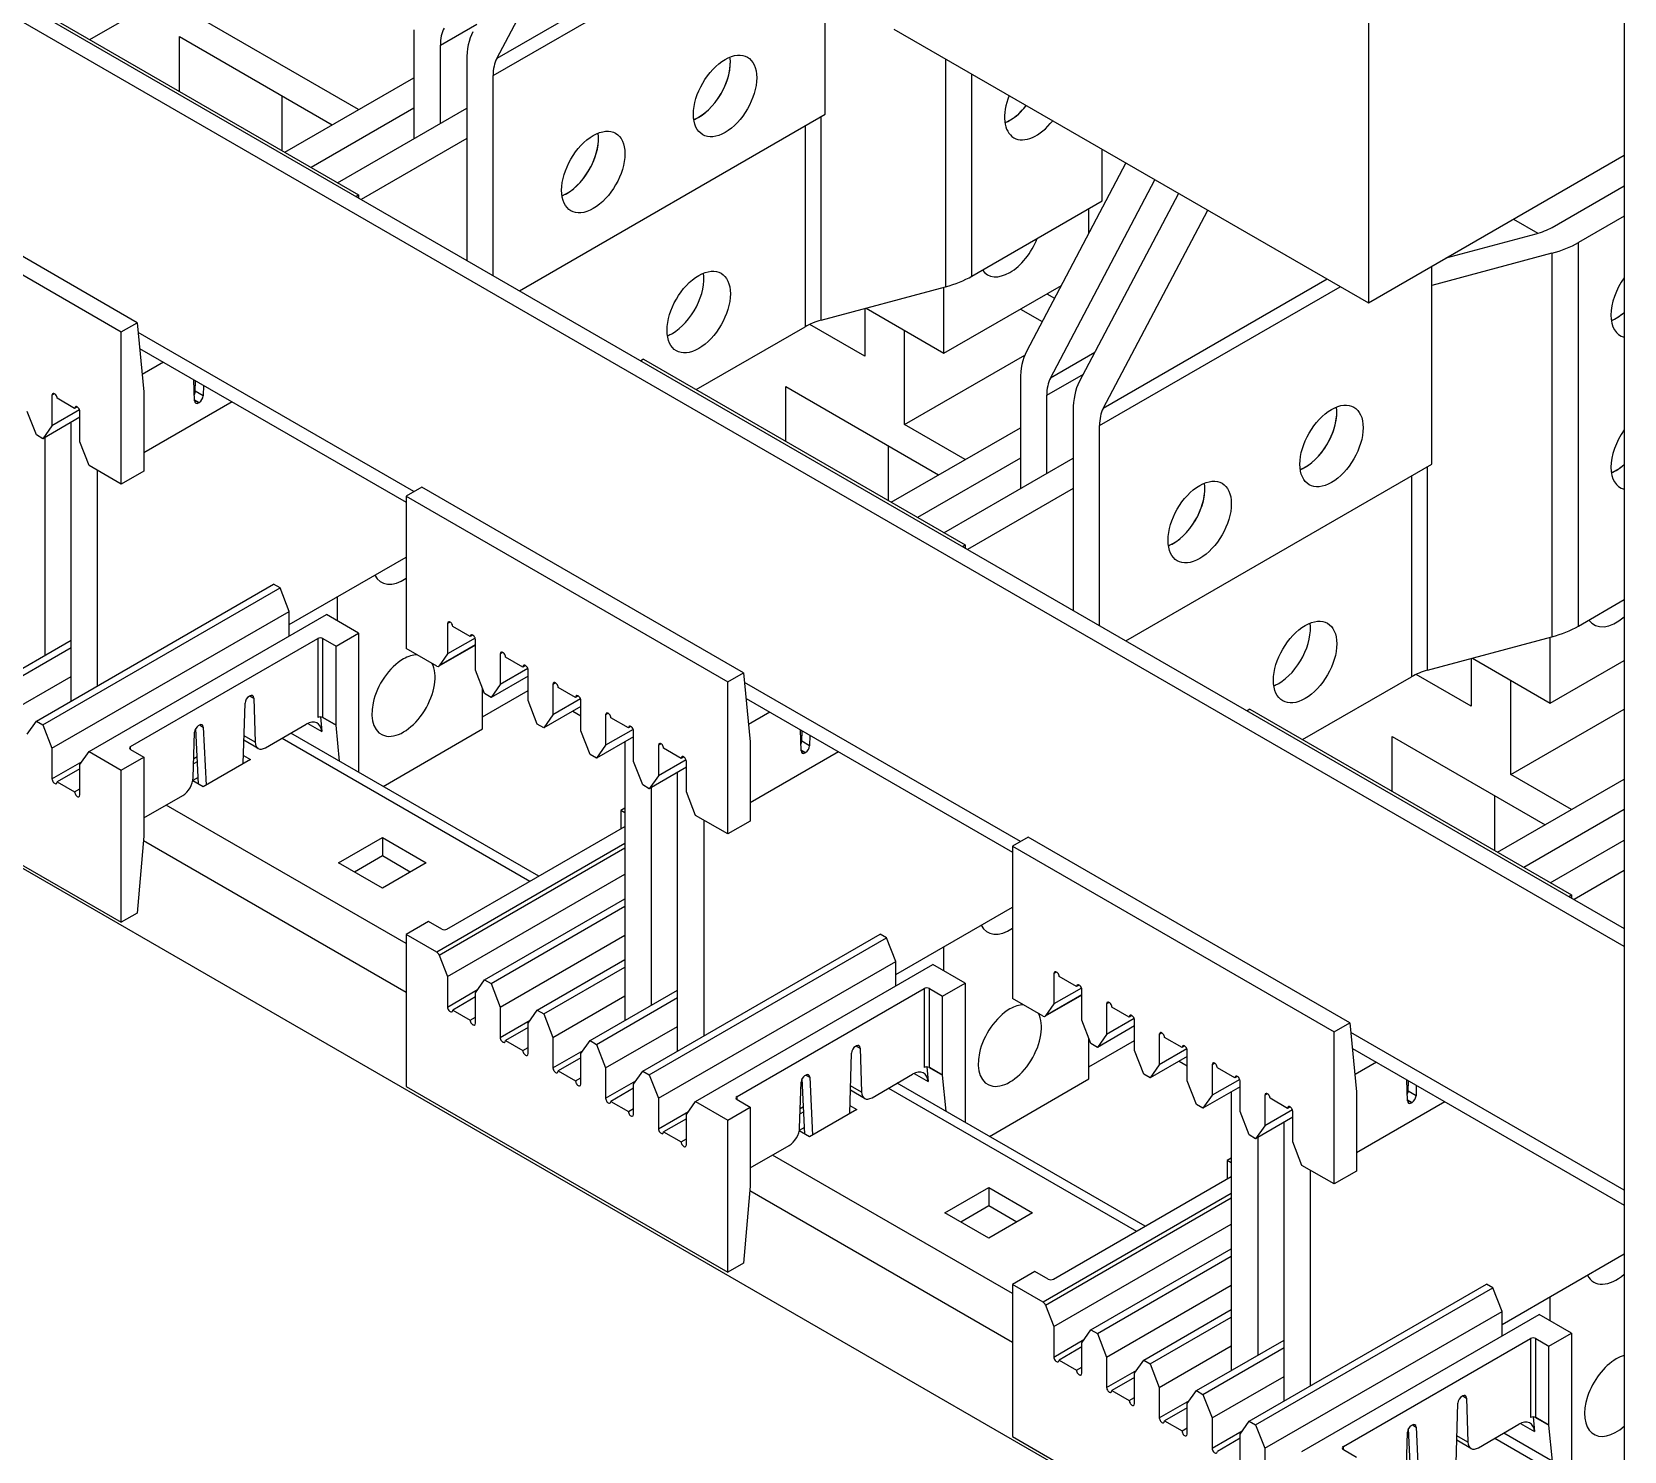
# Model space of a CAD drawing. Header units: millimetres. Extents: x -116965 to 323937, y 291661 to 566926.
# Drawn here: x -14943.3 to -14832.2, y 325379.9 to 325478.9 of the extents above; entities that cross this region are included whole.
import ezdxf

# ---------------------------------------------------------------- set-up
doc = ezdxf.new("R2010")
doc.units = ezdxf.units.MM
doc.layers.add('ALPHA', color=255, linetype='Continuous')

msp = doc.modelspace()

# ---------------------------------------------------------------- linework, layer by layer
at = {"layer": 'ALPHA'}
for p, q in [((-14832.238957, 325597.269372), (-14832.238957, 325172.69115)), ((-15033.36841, 325532.521193), (-14832.238957, 325416.399049)), ((-14832.238957, 325415.125314), (-15034.471496, 325531.884326)), ((-14910.851271, 325477.073647), (-14903.565441, 325490.908804)), ((-14887.944829, 325473.186386), (-14887.944829, 325486.985179)), ((-14895.226758, 325486.094463), (-14910.851271, 325477.073647)), ((-14911.109647, 325475.877062), (-14894.319673, 325485.570758)), ((-14850.07219, 325484.649998), (-14850.07219, 325460.024461)), ((-14939.238355, 325478.38747), (-14931.630796, 325482.779696)), ((-14920.485883, 325473.50482), (-14934.090617, 325481.359517)), ((-14942.91531, 325480.510361), (-14920.485883, 325467.560725)), ((-14916.62508, 325479.061398), (-14916.62508, 325471.488073)), ((-14914.786602, 325477.999953), (-14912.232073, 325479.474811)), ((-14883.164787, 325479.130481), (-14850.07219, 325460.024461)), ((-14932.987531, 325474.778555), (-14932.987531, 325478.599759)), ((-14932.987531, 325478.599759), (-14922.324361, 325472.443374)), ((-14914.786602, 325472.549519), (-14914.786602, 325477.999953)), ((-14912.948125, 325476.938507), (-14912.948125, 325462.996509)), ((-14879.563813, 325477.051458), (-14879.563813, 325461.149815)), ((-14925.63362, 325470.532772), (-14916.62508, 325475.733856)), ((-14911.109647, 325461.935063), (-14911.109647, 325475.877062)), ((-14877.714638, 325461.897372), (-14877.714638, 325475.983836)), ((-14925.817468, 325470.638917), (-14925.817468, 325474.460121)), ((-14916.62508, 325473.610965), (-14923.795143, 325469.471327)), ((-14921.956665, 325468.409881), (-14912.948125, 325473.610965)), ((-14909.271169, 325460.873618), (-14887.944829, 325473.186386)), ((-14889.345811, 325472.377529), (-14889.345811, 325458.366448)), ((-14888.236305, 325458.814982), (-14888.236305, 325473.018102)), ((-14935.929095, 325458.644582), (-14958.358522, 325471.594218)), ((-14912.948125, 325471.488073), (-14920.302035, 325467.242291)), ((-14959.461609, 325470.957351), (-14937.032182, 325458.007715)), ((-14868.640814, 325467.136147), (-14868.640814, 325470.745062)), ((-14850.07219, 325460.024461), (-14832.238957, 325470.320483)), ((-14866.985946, 325469.789623), (-14873.909467, 325456.642459)), ((-14872.24324, 325454.78329), (-14864.95741, 325468.618448)), ((-14837.26813, 325465.293998), (-14832.238957, 325468.197592)), ((-14920.669731, 325467.45458), (-14920.485883, 325467.560725)), ((-14920.485883, 325467.560725), (-14920.485883, 325467.348436)), ((-14877.714638, 325461.897372), (-14868.640814, 325467.136147)), ((-14863.308991, 325467.666732), (-14870.232512, 325454.519568)), ((-14869.560053, 325464.901618), (-14869.560053, 325466.605424)), ((-14868.566285, 325452.660399), (-14861.280455, 325466.495556)), ((-14839.960563, 325465.862412), (-14838.257634, 325464.879226)), ((-14832.238957, 325466.074701), (-14835.429652, 325464.232552)), ((-14844.644043, 325463.158403), (-14838.377635, 325464.845464)), ((-14837.278828, 325463.484995), (-14845.659843, 325461.228634)), ((-14837.278828, 325463.484995), (-14837.278828, 325436.736567)), ((-14835.429652, 325437.484124), (-14835.429652, 325464.232552)), ((-14845.659843, 325448.773139), (-14845.659843, 325462.571931)), ((-14879.67168, 325456.521691), (-14871.483515, 325461.24913)), ((-14852.941772, 325461.681216), (-14868.566285, 325452.660399)), ((-14888.236305, 325458.814982), (-14879.563813, 325461.149815)), ((-14879.67168, 325456.521691), (-14879.67168, 325461.120775)), ((-14872.501617, 325460.661329), (-14871.958264, 325460.347624)), ((-14868.824662, 325451.463814), (-14852.034687, 325461.15751)), ((-14885.187112, 325459.635894), (-14885.187112, 325456.309402)), ((-14885.104269, 325459.658198), (-14879.67168, 325456.521691)), ((-14874.340094, 325459.599883), (-14872.81556, 325458.719693)), ((-14937.032182, 325458.007715), (-14935.929095, 325458.644582)), ((-14937.032182, 325447.393259), (-14937.032182, 325458.007715)), ((-14935.929095, 325458.644582), (-14935.465339, 325453.817393)), ((-14916.62508, 325446.862537), (-14935.864317, 325457.970315)), ((-14896.953369, 325453.974222), (-14889.345811, 325458.366448)), ((-14885.187112, 325456.309402), (-14889.031779, 325458.529121)), ((-14882.429396, 325451.532897), (-14882.429396, 325458.113859)), ((-14935.756989, 325456.853153), (-14917.176623, 325446.125774)), ((-14934.085205, 325455.887948), (-14935.575202, 325455.027699)), ((-14900.630325, 325456.097113), (-14900.814172, 325455.990968)), ((-14900.630325, 325456.097113), (-14878.200897, 325443.147477)), ((-14882.429396, 325451.532897), (-14874.031744, 325456.381284)), ((-14869.154533, 325456.566556), (-14872.24324, 325454.78329)), ((-14844.556757, 325363.220627), (-15004.136615, 325455.354101)), ((-14935.575202, 325455.027699), (-14935.581992, 325455.031619)), ((-14931.923154, 325453.197748), (-14931.968339, 325454.665775)), ((-14931.875088, 325453.862289), (-14931.853036, 325454.599204)), ((-14874.340094, 325454.648151), (-14874.340094, 325447.074826)), ((-14872.501617, 325453.586705), (-14869.947088, 325455.061563)), ((-14941.68353, 325453.687631), (-14941.867378, 325453.581487)), ((-14941.867378, 325453.581487), (-14941.867378, 325451.458596)), ((-14935.465339, 325453.817393), (-14935.465799, 325453.817128)), ((-14935.465799, 325453.817128), (-14935.465799, 325448.297611)), ((-14931.952381, 325454.147288), (-14931.865051, 325454.197708)), ((-14931.323545, 325453.543855), (-14931.875088, 325453.862289)), ((-14931.301492, 325454.280771), (-14931.323545, 325453.543855)), ((-14890.702545, 325450.365307), (-14890.702545, 325454.186511)), ((-14890.702545, 325454.186511), (-14880.039375, 325448.030127)), ((-14872.501617, 325448.136271), (-14872.501617, 325453.586705)), ((-14942.958679, 325450.814924), (-14943.595547, 325452.456355)), ((-14939.940978, 325452.570803), (-14941.867378, 325451.458596)), ((-14940.286287, 325452.668644), (-14941.499682, 325453.369198)), ((-14940.102439, 325452.774788), (-14940.286287, 325452.668644)), ((-14939.918592, 325450.333464), (-14939.918592, 325452.456355)), ((-14929.305164, 325453.12819), (-14935.465799, 325449.571346)), ((-14931.925248, 325453.265768), (-14931.599146, 325453.077493)), ((-14931.64755, 325453.049547), (-14931.923496, 325453.208864)), ((-14931.599146, 325453.077493), (-14931.64755, 325453.049547)), ((-14870.663139, 325452.525259), (-14870.663139, 325438.583261)), ((-14939.918592, 325452.045384), (-14942.504245, 325450.552557)), ((-14941.867378, 325451.458596), (-14942.504245, 325450.552557)), ((-14940.525289, 325432.264667), (-14940.525289, 325451.695107)), ((-14883.348635, 325446.119525), (-14874.340094, 325451.320608)), ((-14878.200897, 325449.091572), (-14882.429396, 325451.532897)), ((-14868.824662, 325437.521816), (-14868.824662, 325451.463814)), ((-14942.504245, 325450.552557), (-14942.958679, 325450.814924)), ((-14942.363767, 325450.633662), (-14942.363767, 325435.449003)), ((-14939.281724, 325448.692033), (-14939.918592, 325450.333464)), ((-14883.532483, 325446.225669), (-14883.532483, 325450.046873)), ((-14874.340094, 325449.197717), (-14881.510157, 325445.058079)), ((-14879.67168, 325443.996634), (-14870.663139, 325449.197717)), ((-14937.032182, 325447.393259), (-14939.281724, 325448.692033)), ((-14938.686812, 325433.326112), (-14938.686812, 325448.34856)), ((-14935.465799, 325448.297611), (-14937.032182, 325447.393259)), ((-14866.986184, 325436.46037), (-14845.659843, 325448.773139)), ((-14847.060825, 325447.964281), (-14847.060825, 325433.9532)), ((-14845.95132, 325434.401734), (-14845.95132, 325448.604855)), ((-14916.073537, 325447.18097), (-14917.176623, 325446.544103)), ((-14893.64411, 325434.231334), (-14916.073537, 325447.18097)), ((-14870.663139, 325447.074826), (-14878.01705, 325442.829043)), ((-14917.176623, 325446.544103), (-14894.747196, 325433.594467)), ((-14917.176623, 325446.544103), (-14917.176623, 325435.929647)), ((-14878.384745, 325443.041333), (-14878.200897, 325443.147477)), ((-14878.200897, 325443.147477), (-14878.200897, 325442.935188)), ((-14925.321079, 325437.596117), (-14917.176623, 325442.298321)), ((-14942.958679, 325430.859748), (-14926.412381, 325440.412758)), ((-14942.504245, 325430.59738), (-14925.957946, 325440.15039)), ((-14925.957946, 325440.15039), (-14926.412381, 325440.412758)), ((-14925.321079, 325438.50896), (-14925.957946, 325440.15039)), ((-14921.956665, 325437.840249), (-14921.956665, 325439.538562)), ((-14835.429652, 325437.484124), (-14832.238957, 325439.326273)), ((-14941.867378, 325428.95595), (-14925.321079, 325438.50896)), ((-14939.281724, 325428.736857), (-14922.735426, 325438.289867)), ((-14925.321079, 325436.797039), (-14925.321079, 325438.50896)), ((-14920.485883, 325436.991093), (-14922.735426, 325438.289867)), ((-14922.052266, 325436.086741), (-14920.485883, 325436.991093)), ((-14920.485883, 325436.991093), (-14920.485883, 325427.292391)), ((-14914.106366, 325437.765948), (-14914.290213, 325437.659804)), ((-14914.290213, 325437.659804), (-14914.290213, 325435.536912)), ((-14912.709123, 325436.74696), (-14913.922518, 325437.447514)), ((-14912.525275, 325436.853105), (-14912.709123, 325436.74696)), ((-14946.635635, 325432.982639), (-14940.525289, 325436.510449)), ((-14946.1812, 325432.720271), (-14940.525289, 325435.985713)), ((-14936.385038, 325429.085446), (-14923.3392, 325436.617464)), ((-14923.3392, 325436.617464), (-14923.3392, 325431.097947)), ((-14922.971505, 325436.617464), (-14922.052266, 325436.086741)), ((-14922.971505, 325431.097947), (-14922.971505, 325436.617464)), ((-14922.052266, 325430.567224), (-14922.052266, 325436.086741)), ((-14915.033225, 325434.692156), (-14917.176623, 325435.929647)), ((-14912.341427, 325436.158333), (-14914.903225, 325434.679278)), ((-14912.341427, 325436.168563), (-14914.874008, 325434.706377)), ((-14912.363814, 325436.64912), (-14914.290213, 325435.536912)), ((-14912.341427, 325434.41178), (-14912.341427, 325436.534671)), ((-14845.95132, 325434.401734), (-14837.278828, 325436.736567)), ((-14837.386694, 325432.108443), (-14837.386694, 325436.707527)), ((-14914.290213, 325435.536912), (-14914.874008, 325434.706377)), ((-14910.42941, 325435.643057), (-14910.613258, 325435.536912)), ((-14910.613258, 325435.536912), (-14910.613258, 325433.414021)), ((-14909.032167, 325434.624069), (-14910.245563, 325435.324623)), ((-14908.84832, 325434.730214), (-14909.032167, 325434.624069)), ((-14842.902127, 325435.222647), (-14842.902127, 325431.896154)), ((-14842.819283, 325435.24495), (-14837.386694, 325432.108443)), ((-14837.386694, 325432.108443), (-14832.238957, 325435.080491)), ((-14945.544333, 325431.078841), (-14940.525289, 325433.976588)), ((-14911.70456, 325432.77035), (-14912.341427, 325434.41178)), ((-14908.664472, 325434.00081), (-14911.250125, 325432.507982)), ((-14908.686858, 325434.526229), (-14910.613258, 325433.414021)), ((-14908.664472, 325432.288889), (-14908.664472, 325434.41178)), ((-14906.752455, 325433.520166), (-14906.936303, 325433.414021)), ((-14894.747196, 325433.594467), (-14893.64411, 325434.231334)), ((-14894.747196, 325422.980012), (-14894.747196, 325433.594467)), ((-14893.64411, 325434.231334), (-14893.180353, 325429.404146)), ((-14874.340094, 325422.449289), (-14893.579332, 325433.557068)), ((-14854.668384, 325429.560974), (-14847.060825, 325433.9532)), ((-14842.902127, 325431.896154), (-14846.746793, 325434.115873)), ((-14840.144411, 325427.119649), (-14840.144411, 325433.700612)), ((-14928.125092, 325432.580594), (-14928.076687, 325432.60854)), ((-14928.067063, 325432.613903), (-14927.801084, 325432.460339)), ((-14927.801084, 325432.460339), (-14927.70676, 325429.395857)), ((-14911.845038, 325430.303986), (-14911.845038, 325433.132412)), ((-14911.845038, 325431.153142), (-14908.664472, 325432.989443)), ((-14911.250125, 325432.507982), (-14911.70456, 325432.77035)), ((-14910.613258, 325433.414021), (-14911.250125, 325432.507982)), ((-14906.936303, 325433.414021), (-14906.936303, 325431.29113)), ((-14905.009903, 325432.403338), (-14906.936303, 325431.29113)), ((-14905.355212, 325432.501178), (-14906.568607, 325433.201732)), ((-14905.171364, 325432.607323), (-14905.355212, 325432.501178)), ((-14893.472004, 325432.439906), (-14874.891638, 325421.712526)), ((-14928.527093, 325427.890427), (-14928.400693, 325432.114232)), ((-14908.027604, 325430.647459), (-14908.664472, 325432.288889)), ((-14904.987517, 325431.877919), (-14907.57317, 325430.385091)), ((-14906.936303, 325431.29113), (-14907.57317, 325430.385091)), ((-14905.550845, 325431.552681), (-14904.987517, 325431.227444)), ((-14904.987517, 325430.165998), (-14904.987517, 325432.288889)), ((-14903.0755, 325431.397275), (-14903.259348, 325431.29113)), ((-14903.259348, 325431.29113), (-14903.259348, 325429.168239)), ((-14891.80022, 325431.474701), (-14893.290216, 325430.614451)), ((-14858.345339, 325431.683865), (-14858.529187, 325431.577721)), ((-14858.345339, 325431.683865), (-14835.915912, 325418.734229)), ((-14840.144411, 325427.119649), (-14832.238957, 325431.683865)), ((-14943.595547, 325429.953709), (-14942.958679, 325430.859748)), ((-14942.958679, 325430.859748), (-14942.504245, 325430.59738)), ((-14942.504245, 325430.59738), (-14941.867378, 325428.95595)), ((-14931.654514, 325426.456176), (-14931.848555, 325430.33043)), ((-14931.64755, 325430.546901), (-14931.593607, 325430.578045)), ((-14931.578131, 325430.586478), (-14931.31827, 325430.436448)), ((-14931.31827, 325430.436448), (-14931.115895, 325426.395781)), ((-14926.971817, 325429.000655), (-14924.149036, 325430.630388)), ((-14924.033732, 325430.689981), (-14923.051992, 325430.123174)), ((-14923.149861, 325431.14188), (-14923.051992, 325430.123174)), ((-14922.984961, 325431.105185), (-14922.052726, 325430.566959)), ((-14922.052266, 325430.567224), (-14922.971505, 325431.097947)), ((-14922.052726, 325430.566959), (-14922.052266, 325430.567224)), ((-14921.81167, 325428.057834), (-14922.052726, 325430.566959)), ((-14918.773579, 325426.303791), (-14911.845038, 325430.303986)), ((-14907.57317, 325430.385091), (-14908.027604, 325430.647459)), ((-14904.350649, 325428.524568), (-14904.987517, 325430.165998)), ((-14901.332948, 325430.280447), (-14903.259348, 325429.168239)), ((-14901.678257, 325430.378287), (-14902.891652, 325431.078841)), ((-14901.494409, 325430.484432), (-14901.678257, 325430.378287)), ((-14901.310561, 325428.043107), (-14901.310561, 325430.165998)), ((-14893.290216, 325430.614451), (-14893.297006, 325430.618371)), ((-14889.638168, 325428.7845), (-14889.683354, 325430.252527)), ((-14889.590103, 325429.449041), (-14889.56805, 325430.185957)), ((-14959.461609, 325429.773263), (-14937.032182, 325416.823627)), ((-14936.385038, 325428.873157), (-14936.385038, 325429.085446)), ((-14932.017478, 325426.907063), (-14931.923154, 325430.080461)), ((-14927.491817, 325428.949145), (-14928.478365, 325429.518729)), ((-14927.70676, 325429.395857), (-14928.468874, 325429.835864)), ((-14925.817468, 325429.667119), (-14908.535778, 325419.68953)), ((-14907.92656, 325420.041262), (-14925.20825, 325430.018851)), ((-14901.310561, 325429.755028), (-14903.896215, 325428.2622)), ((-14903.259348, 325429.168239), (-14903.896215, 325428.2622)), ((-14901.917259, 325429.404751), (-14901.917259, 325409.97431)), ((-14899.398545, 325429.274384), (-14899.582392, 325429.168239)), ((-14899.582392, 325429.168239), (-14899.582392, 325427.045348)), ((-14893.180353, 325429.404146), (-14893.180813, 325429.40388)), ((-14893.180813, 325429.40388), (-14893.180813, 325423.884363)), ((-14889.667395, 325429.73404), (-14889.580065, 325429.78446)), ((-14889.038559, 325429.130607), (-14889.590103, 325429.449041)), ((-14889.016507, 325429.867523), (-14889.038559, 325429.130607)), ((-14848.41756, 325425.952059), (-14848.41756, 325429.773263)), ((-14848.41756, 325429.773263), (-14837.75439, 325423.616879)), ((-14941.867378, 325428.95595), (-14941.867378, 325426.833059)), ((-14941.867378, 325426.833059), (-14939.767907, 325428.045189)), ((-14939.918592, 325427.830818), (-14939.281724, 325428.736857)), ((-14939.281724, 325428.736857), (-14937.032182, 325427.438083)), ((-14937.032182, 325427.438083), (-14935.465799, 325428.342435)), ((-14936.385038, 325428.873157), (-14935.465799, 325428.342435)), ((-14935.465799, 325428.342435), (-14935.465799, 325422.822918)), ((-14931.732986, 325428.022952), (-14931.988698, 325427.875316)), ((-14931.750107, 325428.364799), (-14931.978061, 325428.23319)), ((-14928.023641, 325428.181095), (-14931.332901, 325426.270493)), ((-14928.509992, 325428.461889), (-14928.023641, 325428.181095)), ((-14903.896215, 325428.2622), (-14904.350649, 325428.524568)), ((-14900.673694, 325426.401677), (-14901.310561, 325428.043107)), ((-14897.655993, 325428.157555), (-14899.582392, 325427.045348)), ((-14898.001302, 325428.255396), (-14899.214697, 325428.95595)), ((-14897.817454, 325428.361541), (-14898.001302, 325428.255396)), ((-14897.633606, 325425.920216), (-14897.633606, 325428.043107)), ((-14887.020178, 325428.714942), (-14893.180813, 325425.158098)), ((-14889.640262, 325428.85252), (-14889.314161, 325428.664245)), ((-14889.362565, 325428.636299), (-14889.638511, 325428.795617)), ((-14889.314161, 325428.664245), (-14889.362565, 325428.636299)), ((-14939.918592, 325427.533613), (-14941.499682, 325426.62077)), ((-14939.918592, 325425.707927), (-14939.918592, 325427.830818)), ((-14937.032182, 325416.823627), (-14937.032182, 325427.438083)), ((-14931.677772, 325426.920538), (-14932.040382, 325426.711185)), ((-14897.633606, 325427.632137), (-14900.21926, 325426.139309)), ((-14899.582392, 325427.045348), (-14900.21926, 325426.139309)), ((-14898.240304, 325407.851419), (-14898.240304, 325427.28186)), ((-14841.063649, 325421.706277), (-14832.238957, 325426.801216)), ((-14835.915912, 325424.678324), (-14840.144411, 325427.119649)), ((-14941.499682, 325426.62077), (-14940.286287, 325425.920216)), ((-14940.286287, 325425.920216), (-14939.918592, 325426.132505)), ((-14931.332901, 325426.270493), (-14932.046397, 325426.68243)), ((-14900.21926, 325426.139309), (-14900.673694, 325426.401677)), ((-14900.078781, 325426.220414), (-14900.078781, 325411.035755)), ((-14896.996739, 325424.278786), (-14897.633606, 325425.920216)), ((-14935.465799, 325424.096652), (-14932.752421, 325425.663222)), ((-14917.176623, 325415.337604), (-14933.90677, 325424.996758)), ((-14901.917259, 325424.784469), (-14902.196708, 325424.623129)), ((-14902.196708, 325424.623129), (-14902.196708, 325423.349395)), ((-14901.917259, 325424.46179), (-14902.196708, 325424.623129)), ((-14841.247497, 325421.812421), (-14841.247497, 325425.633625)), ((-14832.238957, 325424.678324), (-14839.225172, 325420.644831)), ((-14914.323306, 325416.3481), (-14901.917259, 325423.510734)), ((-14894.747196, 325422.980012), (-14896.996739, 325424.278786)), ((-14896.401826, 325408.912864), (-14896.401826, 325423.935313)), ((-14893.180813, 325423.884363), (-14894.747196, 325422.980012)), ((-14935.465339, 325422.823183), (-14935.929095, 325417.460495)), ((-14935.49196, 325422.515343), (-14917.176623, 325411.940978)), ((-14935.465799, 325422.823449), (-14935.465339, 325422.823183)), ((-14935.465799, 325422.822918), (-14935.465339, 325422.823183)), ((-14921.883126, 325420.963265), (-14918.831253, 325422.725265)), ((-14918.831253, 325422.725265), (-14918.831253, 325421.45153)), ((-14918.831253, 325422.725265), (-14915.77938, 325420.963265)), ((-14873.788551, 325422.767722), (-14874.891638, 325422.130855)), ((-14851.359124, 325409.818087), (-14873.788551, 325422.767722)), ((-14837.386694, 325419.583386), (-14832.238957, 325422.555433)), ((-14918.831253, 325421.45153), (-14920.780039, 325420.326398)), ((-14916.882467, 325420.326398), (-14918.831253, 325421.45153)), ((-14901.917259, 325422.309486), (-14915.033225, 325414.73698)), ((-14914.874008, 325414.538911), (-14901.917259, 325422.019494)), ((-14874.891638, 325422.130855), (-14852.462211, 325409.181219)), ((-14874.891638, 325422.130855), (-14874.891638, 325411.5164)), ((-14918.831253, 325419.201265), (-14921.883126, 325420.963265)), ((-14915.77938, 325420.963265), (-14918.831253, 325419.201265)), ((-14914.290213, 325413.034267), (-14901.917259, 325420.177795)), ((-14832.238957, 325420.432542), (-14835.732064, 325418.415796)), ((-14911.70456, 325412.815174), (-14901.917259, 325418.465874)), ((-14911.250125, 325412.552806), (-14901.917259, 325417.941139)), ((-14836.09976, 325418.628085), (-14835.915912, 325418.734229)), ((-14835.915912, 325418.734229), (-14835.915912, 325418.52194)), ((-14935.929095, 325417.460495), (-14937.032182, 325416.823627)), ((-14915.61024, 325416.878823), (-14917.176623, 325415.974471)), ((-14914.691001, 325416.3481), (-14915.61024, 325416.878823)), ((-14883.036094, 325413.182869), (-14874.891638, 325417.885073)), ((-14917.176623, 325415.974471), (-14917.176623, 325405.360015)), ((-14915.033225, 325414.73698), (-14917.176623, 325415.974471)), ((-14910.613258, 325410.911376), (-14901.917259, 325415.932013)), ((-14900.673694, 325406.4465), (-14884.127395, 325415.99951)), ((-14900.21926, 325406.184132), (-14883.672961, 325415.737142)), ((-14883.672961, 325415.737142), (-14884.127395, 325415.99951)), ((-14883.036094, 325414.095712), (-14883.672961, 325415.737142)), ((-14879.67168, 325413.427002), (-14879.67168, 325415.125314)), ((-14914.874008, 325414.538911), (-14914.290213, 325413.034267)), ((-14908.027604, 325410.692282), (-14901.917259, 325414.220092)), ((-14907.57317, 325410.429915), (-14901.917259, 325413.695357)), ((-14899.582392, 325404.542702), (-14883.036094, 325414.095712)), ((-14896.996739, 325404.323609), (-14880.45044, 325413.876619)), ((-14883.036094, 325412.383791), (-14883.036094, 325414.095712)), ((-14878.200897, 325412.577845), (-14880.45044, 325413.876619)), ((-14914.290213, 325413.034267), (-14914.290213, 325410.911376)), ((-14912.341427, 325411.909134), (-14911.70456, 325412.815174)), ((-14911.70456, 325412.815174), (-14911.250125, 325412.552806)), ((-14911.250125, 325412.552806), (-14910.613258, 325410.911376)), ((-14879.76728, 325411.673494), (-14878.200897, 325412.577845)), ((-14878.200897, 325412.577845), (-14878.200897, 325402.879143)), ((-14871.82138, 325413.3527), (-14872.005228, 325413.246556)), ((-14872.005228, 325413.246556), (-14872.005228, 325411.123665)), ((-14870.424137, 325412.333713), (-14871.637532, 325413.034267)), ((-14870.240289, 325412.439857), (-14870.424137, 325412.333713)), ((-14914.290213, 325410.911376), (-14912.190743, 325412.123506)), ((-14912.341427, 325411.61193), (-14913.922518, 325410.699087)), ((-14912.341427, 325409.786243), (-14912.341427, 325411.909134)), ((-14906.936303, 325408.788485), (-14901.917259, 325411.686231)), ((-14904.350649, 325408.569391), (-14898.240304, 325412.097201)), ((-14903.896215, 325408.307024), (-14898.240304, 325411.572465)), ((-14894.100052, 325404.672199), (-14881.054215, 325412.204216)), ((-14881.054215, 325412.204216), (-14881.054215, 325406.684699)), ((-14880.686519, 325412.204216), (-14879.76728, 325411.673494)), ((-14880.686519, 325406.684699), (-14880.686519, 325412.204216)), ((-14879.76728, 325406.153977), (-14879.76728, 325411.673494)), ((-14872.74824, 325410.278908), (-14874.891638, 325411.5164)), ((-14870.056442, 325411.745086), (-14872.61824, 325410.266031)), ((-14870.056442, 325411.755315), (-14872.589023, 325410.293129)), ((-14870.078828, 325412.235872), (-14872.005228, 325411.123665)), ((-14870.056442, 325409.998532), (-14870.056442, 325412.121424)), ((-14913.922518, 325410.699087), (-14912.709123, 325409.998532)), ((-14912.709123, 325409.998532), (-14912.341427, 325410.210822)), ((-14910.613258, 325410.911376), (-14910.613258, 325408.788485)), ((-14908.664472, 325409.786243), (-14908.027604, 325410.692282)), ((-14908.027604, 325410.692282), (-14907.57317, 325410.429915)), ((-14907.57317, 325410.429915), (-14906.936303, 325408.788485)), ((-14872.005228, 325411.123665), (-14872.589023, 325410.293129)), ((-14868.144425, 325411.229809), (-14868.328273, 325411.123665)), ((-14868.328273, 325411.123665), (-14868.328273, 325409.000774)), ((-14866.747182, 325410.210822), (-14867.960577, 325410.911376)), ((-14866.563334, 325410.316966), (-14866.747182, 325410.210822)), ((-14910.613258, 325408.788485), (-14908.513787, 325410.000614)), ((-14908.664472, 325409.489039), (-14910.245563, 325408.576195)), ((-14908.664472, 325407.663352), (-14908.664472, 325409.786243)), ((-14903.259348, 325406.665593), (-14898.240304, 325409.56334)), ((-14869.419574, 325408.357102), (-14870.056442, 325409.998532)), ((-14866.379486, 325409.587562), (-14868.96514, 325408.094734)), ((-14866.401873, 325410.112981), (-14868.328273, 325409.000774)), ((-14866.379486, 325407.875641), (-14866.379486, 325409.998532)), ((-14864.46747, 325409.106918), (-14864.651317, 325409.000774)), ((-14852.462211, 325409.181219), (-14851.359124, 325409.818087)), ((-14852.462211, 325398.566764), (-14852.462211, 325409.181219)), ((-14851.359124, 325409.818087), (-14850.895368, 325404.990898)), ((-14832.238957, 325398.142186), (-14851.294346, 325409.14382)), ((-14910.245563, 325408.576195), (-14909.032167, 325407.875641)), ((-14909.032167, 325407.875641), (-14908.664472, 325408.08793)), ((-14906.936303, 325408.788485), (-14906.936303, 325406.665593)), ((-14904.987517, 325407.663352), (-14904.350649, 325408.569391)), ((-14904.350649, 325408.569391), (-14903.896215, 325408.307024)), ((-14903.896215, 325408.307024), (-14903.259348, 325406.665593)), ((-14885.840106, 325408.167346), (-14885.791702, 325408.195292)), ((-14885.782078, 325408.200655), (-14885.516098, 325408.047091)), ((-14885.516098, 325408.047091), (-14885.421774, 325404.982609)), ((-14869.560053, 325405.890738), (-14869.560053, 325408.719164)), ((-14869.560053, 325406.739895), (-14866.379486, 325408.576195)), ((-14868.96514, 325408.094734), (-14869.419574, 325408.357102)), ((-14868.328273, 325409.000774), (-14868.96514, 325408.094734)), ((-14864.651317, 325409.000774), (-14864.651317, 325406.877883)), ((-14862.724918, 325407.99009), (-14864.651317, 325406.877883)), ((-14863.070227, 325408.08793), (-14864.283622, 325408.788485)), ((-14862.886379, 325408.194075), (-14863.070227, 325408.08793)), ((-14851.187018, 325408.026658), (-14832.238957, 325397.086989)), ((-14906.936303, 325406.665593), (-14904.836832, 325407.877723)), ((-14904.987517, 325407.366147), (-14906.568607, 325406.453304)), ((-14904.987517, 325405.540461), (-14904.987517, 325407.663352)), ((-14886.242107, 325403.477179), (-14886.115707, 325407.700984)), ((-14865.742619, 325406.234211), (-14866.379486, 325407.875641)), ((-14862.702531, 325407.464671), (-14865.288185, 325405.971843)), ((-14864.651317, 325406.877883), (-14865.288185, 325405.971843)), ((-14863.265859, 325407.139433), (-14862.702531, 325406.814196)), ((-14862.702531, 325405.75275), (-14862.702531, 325407.875641)), ((-14860.790514, 325406.984027), (-14860.974362, 325406.877883)), ((-14860.974362, 325406.877883), (-14860.974362, 325404.754991)), ((-14849.515234, 325407.061453), (-14851.005231, 325406.201203)), ((-14906.568607, 325406.453304), (-14905.355212, 325405.75275)), ((-14905.355212, 325405.75275), (-14904.987517, 325405.965039)), ((-14903.259348, 325406.665593), (-14903.259348, 325404.542702)), ((-14903.259348, 325404.542702), (-14901.159877, 325405.754832)), ((-14901.310561, 325405.540461), (-14900.673694, 325406.4465)), ((-14900.673694, 325406.4465), (-14900.21926, 325406.184132)), ((-14900.21926, 325406.184132), (-14899.582392, 325404.542702)), ((-14889.369529, 325402.042929), (-14889.56357, 325405.917182)), ((-14889.362565, 325406.133653), (-14889.308622, 325406.164797)), ((-14889.293146, 325406.173231), (-14889.033285, 325406.0232)), ((-14889.033285, 325406.0232), (-14888.830909, 325401.982534)), ((-14884.686831, 325404.587407), (-14881.864051, 325406.217141)), ((-14881.748747, 325406.276734), (-14880.767007, 325405.709926)), ((-14880.864876, 325406.728632), (-14880.767007, 325405.709926)), ((-14880.699975, 325406.691937), (-14879.76774, 325406.153711)), ((-14879.76728, 325406.153977), (-14880.686519, 325406.684699)), ((-14879.76774, 325406.153711), (-14879.76728, 325406.153977)), ((-14879.526684, 325403.644586), (-14879.76774, 325406.153711)), ((-14876.488593, 325401.890543), (-14869.560053, 325405.890738)), ((-14865.288185, 325405.971843), (-14865.742619, 325406.234211)), ((-14862.065664, 325404.11132), (-14862.702531, 325405.75275)), ((-14859.047962, 325405.867199), (-14860.974362, 325404.754991)), ((-14859.393271, 325405.965039), (-14860.606667, 325406.665593)), ((-14859.209424, 325406.071184), (-14859.393271, 325405.965039)), ((-14859.025576, 325403.629859), (-14859.025576, 325405.75275)), ((-14851.005231, 325406.201203), (-14851.01202, 325406.205123)), ((-14847.353183, 325404.371252), (-14847.398368, 325405.83928)), ((-14847.305117, 325405.035793), (-14847.283065, 325405.772709)), ((-14917.176623, 325405.360015), (-14894.747196, 325392.41038)), ((-14901.310561, 325405.243256), (-14902.891652, 325404.330413)), ((-14901.310561, 325403.41757), (-14901.310561, 325405.540461)), ((-14894.100052, 325404.45991), (-14894.100052, 325404.672199)), ((-14889.732492, 325402.493815), (-14889.638168, 325405.667213)), ((-14885.206831, 325404.535897), (-14886.193379, 325405.105481)), ((-14885.421774, 325404.982609), (-14886.183889, 325405.422616)), ((-14883.532483, 325405.253871), (-14866.250793, 325395.276283)), ((-14865.641575, 325395.628015), (-14882.923265, 325405.605603)), ((-14859.025576, 325405.34178), (-14861.611229, 325403.848952)), ((-14860.974362, 325404.754991), (-14861.611229, 325403.848952)), ((-14859.632273, 325404.991503), (-14859.632273, 325385.561062)), ((-14857.113559, 325404.861136), (-14857.297407, 325404.754991)), ((-14857.297407, 325404.754991), (-14857.297407, 325402.6321)), ((-14850.895368, 325404.990898), (-14850.895828, 325404.990632)), ((-14850.895828, 325404.990632), (-14850.895828, 325399.471115)), ((-14847.38241, 325405.320792), (-14847.29508, 325405.371212)), ((-14846.753574, 325404.71736), (-14847.305117, 325405.035793)), ((-14846.731521, 325405.454275), (-14846.753574, 325404.71736)), ((-14902.891652, 325404.330413), (-14901.678257, 325403.629859)), ((-14901.678257, 325403.629859), (-14901.310561, 325403.842148)), ((-14899.582392, 325404.542702), (-14899.582392, 325402.419811)), ((-14899.582392, 325402.419811), (-14897.482922, 325403.631941)), ((-14897.633606, 325403.41757), (-14896.996739, 325404.323609)), ((-14896.996739, 325404.323609), (-14894.747196, 325403.024835)), ((-14894.747196, 325403.024835), (-14893.180813, 325403.929187)), ((-14894.100052, 325404.45991), (-14893.180813, 325403.929187)), ((-14893.180813, 325403.929187), (-14893.180813, 325398.40967)), ((-14889.448, 325403.609704), (-14889.703713, 325403.462068)), ((-14889.465122, 325403.951551), (-14889.693075, 325403.819942)), ((-14885.738656, 325403.767847), (-14889.047915, 325401.857245)), ((-14886.225006, 325404.048641), (-14885.738656, 325403.767847)), ((-14861.611229, 325403.848952), (-14862.065664, 325404.11132)), ((-14858.388708, 325401.988429), (-14859.025576, 325403.629859)), ((-14855.371007, 325403.744308), (-14857.297407, 325402.6321)), ((-14855.716316, 325403.842148), (-14856.929711, 325404.542702)), ((-14855.532468, 325403.948293), (-14855.716316, 325403.842148)), ((-14855.348621, 325401.506968), (-14855.348621, 325403.629859)), ((-14844.735193, 325404.301694), (-14850.895828, 325400.74485)), ((-14847.355277, 325404.439272), (-14847.029175, 325404.250998)), ((-14847.077579, 325404.223051), (-14847.353525, 325404.382369)), ((-14847.029175, 325404.250998), (-14847.077579, 325404.223051)), ((-14897.633606, 325403.120365), (-14899.214697, 325402.207522)), ((-14897.633606, 325401.294679), (-14897.633606, 325403.41757)), ((-14894.747196, 325392.41038), (-14894.747196, 325403.024835)), ((-14889.392786, 325402.50729), (-14889.755396, 325402.297937)), ((-14855.348621, 325403.218889), (-14857.934274, 325401.726061)), ((-14857.297407, 325402.6321), (-14857.934274, 325401.726061)), ((-14855.955318, 325383.438171), (-14855.955318, 325402.868612)), ((-14899.214697, 325402.207522), (-14898.001302, 325401.506968)), ((-14898.001302, 325401.506968), (-14897.633606, 325401.719257)), ((-14893.180813, 325399.683405), (-14890.467435, 325401.249974)), ((-14889.047915, 325401.857245), (-14889.761411, 325402.269182)), ((-14857.934274, 325401.726061), (-14858.388708, 325401.988429)), ((-14857.793796, 325401.807166), (-14857.793796, 325386.622508)), ((-14854.711753, 325399.865538), (-14855.348621, 325401.506968)), ((-14874.891638, 325390.924356), (-14891.621784, 325400.58351)), ((-14859.632273, 325400.371221), (-14859.911722, 325400.209882)), ((-14859.911722, 325400.209882), (-14859.911722, 325398.936147)), ((-14859.632273, 325400.048542), (-14859.911722, 325400.209882)), ((-14872.03832, 325391.934852), (-14859.632273, 325399.097487)), ((-14852.462211, 325398.566764), (-14854.711753, 325399.865538)), ((-14854.116841, 325384.499617), (-14854.116841, 325399.522065)), ((-14850.895828, 325399.471115), (-14852.462211, 325398.566764)), ((-14893.180353, 325398.409935), (-14893.64411, 325393.047247)), ((-14893.206975, 325398.102095), (-14874.891638, 325387.52773)), ((-14893.180813, 325398.410201), (-14893.180353, 325398.409935)), ((-14893.180813, 325398.40967), (-14893.180353, 325398.409935)), ((-14879.59814, 325396.550017), (-14876.546268, 325398.312017)), ((-14876.546268, 325398.312017), (-14876.546268, 325397.038282)), ((-14876.546268, 325398.312017), (-14873.494395, 325396.550017)), ((-14876.546268, 325397.038282), (-14878.495054, 325395.91315)), ((-14874.597481, 325395.91315), (-14876.546268, 325397.038282)), ((-14859.632273, 325397.896238), (-14872.74824, 325390.323732)), ((-14872.589023, 325390.125663), (-14859.632273, 325397.606246)), ((-14876.546268, 325394.788018), (-14879.59814, 325396.550017)), ((-14873.494395, 325396.550017), (-14876.546268, 325394.788018)), ((-14872.005228, 325388.621019), (-14859.632273, 325395.764548)), ((-14869.419574, 325388.401926), (-14859.632273, 325394.052627)), ((-14868.96514, 325388.139558), (-14859.632273, 325393.527891)), ((-14840.751108, 325388.769621), (-14832.238957, 325393.684114)), ((-14893.64411, 325393.047247), (-14894.747196, 325392.41038)), ((-14873.325255, 325392.465575), (-14874.891638, 325391.561223)), ((-14872.406016, 325391.934852), (-14873.325255, 325392.465575)), ((-14874.891638, 325391.561223), (-14874.891638, 325380.946768)), ((-14872.74824, 325390.323732), (-14874.891638, 325391.561223)), ((-14868.328273, 325386.498128), (-14859.632273, 325391.518765)), ((-14858.388708, 325382.033252), (-14841.84241, 325391.586262)), ((-14857.934274, 325381.770885), (-14841.387975, 325391.323895)), ((-14841.387975, 325391.323895), (-14841.84241, 325391.586262)), ((-14840.751108, 325389.682465), (-14841.387975, 325391.323895)), ((-14837.386694, 325389.013754), (-14837.386694, 325390.712067)), ((-14872.589023, 325390.125663), (-14872.005228, 325388.621019)), ((-14865.742619, 325386.279035), (-14859.632273, 325389.806844)), ((-14865.288185, 325386.016667), (-14859.632273, 325389.282109)), ((-14857.297407, 325380.129455), (-14840.751108, 325389.682465)), ((-14854.711753, 325379.910361), (-14838.165455, 325389.463371)), ((-14840.751108, 325387.970544), (-14840.751108, 325389.682465)), ((-14835.915912, 325388.164597), (-14838.165455, 325389.463371)), ((-14872.005228, 325388.621019), (-14872.005228, 325386.498128)), ((-14870.056442, 325387.495887), (-14869.419574, 325388.401926)), ((-14869.419574, 325388.401926), (-14868.96514, 325388.139558)), ((-14868.96514, 325388.139558), (-14868.328273, 325386.498128)), ((-14837.482295, 325387.260246), (-14835.915912, 325388.164597)), ((-14835.915912, 325388.164597), (-14835.915912, 325378.465895)), ((-14872.005228, 325386.498128), (-14869.905757, 325387.710258)), ((-14870.056442, 325387.198682), (-14871.637532, 325386.285839)), ((-14870.056442, 325385.372996), (-14870.056442, 325387.495887)), ((-14864.651317, 325384.375237), (-14859.632273, 325387.272983)), ((-14862.065664, 325384.156144), (-14855.955318, 325387.683953)), ((-14861.611229, 325383.893776), (-14855.955318, 325387.159218)), ((-14851.815067, 325380.258951), (-14838.769229, 325387.790969)), ((-14838.769229, 325387.790969), (-14838.769229, 325382.271452)), ((-14838.401534, 325387.790969), (-14837.482295, 325387.260246)), ((-14838.401534, 325382.271452), (-14838.401534, 325387.790969)), ((-14837.482295, 325381.740729), (-14837.482295, 325387.260246)), ((-14871.637532, 325386.285839), (-14870.424137, 325385.585285)), ((-14870.424137, 325385.585285), (-14870.056442, 325385.797574)), ((-14868.328273, 325386.498128), (-14868.328273, 325384.375237)), ((-14866.379486, 325385.372996), (-14865.742619, 325386.279035)), ((-14865.742619, 325386.279035), (-14865.288185, 325386.016667)), ((-14865.288185, 325386.016667), (-14864.651317, 325384.375237)), ((-14868.328273, 325384.375237), (-14866.228802, 325385.587367)), ((-14866.379486, 325385.075791), (-14867.960577, 325384.162948)), ((-14866.379486, 325383.250104), (-14866.379486, 325385.372996)), ((-14860.974362, 325382.252346), (-14855.955318, 325385.150092)), ((-14867.960577, 325384.162948), (-14866.747182, 325383.462394)), ((-14866.747182, 325383.462394), (-14866.379486, 325383.674683)), ((-14864.651317, 325384.375237), (-14864.651317, 325382.252346)), ((-14862.702531, 325383.250104), (-14862.065664, 325384.156144)), ((-14862.065664, 325384.156144), (-14861.611229, 325383.893776)), ((-14861.611229, 325383.893776), (-14860.974362, 325382.252346)), ((-14843.555121, 325383.754098), (-14843.506716, 325383.782044)), ((-14843.497092, 325383.787407), (-14843.231113, 325383.633844)), ((-14843.231113, 325383.633844), (-14843.136789, 325380.569361)), ((-14864.651317, 325382.252346), (-14862.551847, 325383.464476)), ((-14862.702531, 325382.9529), (-14864.283622, 325382.040057)), ((-14862.702531, 325381.127213), (-14862.702531, 325383.250104)), ((-14843.957122, 325379.063931), (-14843.830722, 325383.287736)), ((-14864.283622, 325382.040057), (-14863.070227, 325381.339502)), ((-14863.070227, 325381.339502), (-14862.702531, 325381.551792)), ((-14860.974362, 325382.252346), (-14860.974362, 325380.129455)), ((-14860.974362, 325380.129455), (-14858.874891, 325381.341584)), ((-14859.025576, 325381.127213), (-14858.388708, 325382.033252)), ((-14858.388708, 325382.033252), (-14857.934274, 325381.770885)), ((-14857.934274, 325381.770885), (-14857.297407, 325380.129455)), ((-14847.447507, 325378.080567), (-14847.353183, 325381.253965)), ((-14847.084543, 325377.629681), (-14847.278584, 325381.503934)), ((-14847.077579, 325381.720406), (-14847.023636, 325381.75155)), ((-14847.00816, 325381.759983), (-14846.748299, 325381.609952)), ((-14846.748299, 325381.609952), (-14846.545924, 325377.569286)), ((-14842.401846, 325380.174159), (-14839.579065, 325381.803893)), ((-14839.463761, 325381.863486), (-14838.482021, 325381.296678)), ((-14838.57989, 325382.315385), (-14838.482021, 325381.296678)), ((-14838.41499, 325382.278689), (-14837.482755, 325381.740463)), ((-14837.482295, 325381.740729), (-14838.401534, 325382.271452)), ((-14837.482755, 325381.740463), (-14837.482295, 325381.740729)), ((-14837.241699, 325379.231339), (-14837.482755, 325381.740463)), ((-14874.891638, 325380.946768), (-14852.462211, 325367.997132)), ((-14859.025576, 325380.830009), (-14860.606667, 325379.917165)), ((-14859.025576, 325379.004322), (-14859.025576, 325381.127213)), ((-14851.815067, 325380.046662), (-14851.815067, 325380.258951)), ((-14842.921846, 325380.122649), (-14843.908394, 325380.692233)), ((-14843.136789, 325380.569361), (-14843.898903, 325381.009368)), ((-14841.247497, 325380.840623), (-14833.893587, 325376.594841)), ((-14832.853587, 325376.697861), (-14840.638279, 325381.192355)), ((-14857.297407, 325380.129455), (-14857.297407, 325378.006563)), ((-14851.815067, 325380.046662), (-14850.895828, 325379.515939))]:
    msp.add_line(p, q, dxfattribs=at)
for centre, major_axis, start_param, end_param in [((-14912.028886, 325476.407784), (-1.95, 3.377499), 0.3490658504, 0.7853981634), ((-14908.351931, 325474.284893), (-3.25, 5.629165), 0.3490658504, 0.7853981634), ((-14908.351931, 325474.284893), (-1.95, 3.377499), 0.3490658504, 0.7853981634), ((-14894.931044, 325474.460121), (1.56, 2.701999), 2.3561944902, 8.6393797974), ((-14896.769522, 325475.521567), (1.56, 2.701999), 3.7717298997, 5.6530480611), ((-14896.769522, 325475.521567), (1.56, 2.701999), 3.926990817, 5.6530480611), ((-14873.237008, 325474.247832), (1.56, 2.701999), 1.8087374516, 4.4744478556), ((-14875.075486, 325475.309277), (1.56, 2.701999), 3.7717298997, 4.4744478556), ((-14875.075486, 325475.309277), (1.56, 2.701999), 3.926990817, 4.4744478556), ((-14904.123432, 325469.152893), (1.56, 2.701999), 2.3561944902, 8.6393797974), ((-14896.769522, 325475.521567), (1.56, 2.701999), 3.7717298997, 3.926990817), ((-14875.075486, 325475.309277), (1.56, 2.701999), 3.7717298997, 3.926990817), ((-14905.96191, 325470.214339), (1.56, 2.701999), 3.7717298997, 5.6530480611), ((-14905.96191, 325470.214339), (1.56, 2.701999), 3.926990817, 5.6530480611), ((-14905.96191, 325470.214339), (1.56, 2.701999), 3.7717298997, 3.926990817), ((-14840.025846, 325466.886166), (-3.9, 0), 2.0071286398, 2.3561944902), ((-14875.075486, 325464.694822), (1.56, 2.701999), 2.8797932658, 4.9741883682), ((-14840.025846, 325466.886166), (-6.5, 0), 2.0071286398, 2.3561944902), ((-14896.769522, 325459.387594), (1.56, 2.701999), 2.3561944902, 8.6393797974), ((-14898.607999, 325460.44904), (1.56, 2.701999), 3.926990817, 5.6530480611), ((-14882.310832, 325464.550986), (-6.5, 0), 2.0071286398, 2.3561944902), ((-14830.952022, 325460.44904), (1.56, 2.701999), 1.4082247488, 3.3041642316), ((-14832.7905, 325461.510485), (1.56, 2.701999), 3.7717298997, 4.1796710721), ((-14832.7905, 325461.510485), (1.56, 2.701999), 3.926990817, 4.1796710721), ((-14898.607999, 325460.44904), (1.56, 2.701999), 3.7717298997, 3.926990817), ((-14886.588094, 325456.77428), (-3.9, 0), 5.1487212934, 5.4977871438), ((-14832.7905, 325461.510485), (1.56, 2.701999), 3.7717298997, 3.926990817), ((-14869.7439, 325451.994537), (-3.25, 5.629165), 0.3490658504, 0.7853981634), ((-14935.575202, 325456.301433), (0.78, 1.351), 3.9214809141, 3.926990817), ((-14869.7439, 325451.994537), (-1.95, 3.377499), 0.3490658504, 0.7853981634), ((-14941.68353, 325453.475342), (-0.13, 0.225167), 3.926990817, 7.0685834706), ((-14932.15069, 325453.71436), (0.195, 0.33775), 4.8153689652, 5.4626389638), ((-14931.599146, 325453.395927), (0.195, 0.33775), 3.926990817, 5.4626389638), ((-14866.066945, 325449.871646), (-3.25, 5.629165), 0.3490658504, 0.7853981634), ((-14940.102439, 325452.562499), (-0.13, 0.225167), 3.926990817, 7.0685834706), ((-14931.64755, 325453.367981), (0.195, 0.33775), 2.3911010752, 3.926990817), ((-14866.066945, 325449.871646), (-1.95, 3.377499), 0.3490658504, 0.7853981634), ((-14852.646058, 325450.046873), (1.56, 2.701999), 2.3561944902, 8.6393797974), ((-14854.484536, 325451.108319), (1.56, 2.701999), 3.7717298997, 5.6530480611), ((-14854.484536, 325451.108319), (1.56, 2.701999), 3.926990817, 5.6530480611), ((-14830.952022, 325449.834584), (1.56, 2.701999), 1.4082247488, 3.3041642316), ((-14861.838447, 325444.739645), (1.56, 2.701999), 2.3561944902, 8.6393797974), ((-14854.484536, 325451.108319), (1.56, 2.701999), 3.7717298997, 3.926990817), ((-14832.7905, 325450.89603), (1.56, 2.701999), 3.7717298997, 4.1796710721), ((-14832.7905, 325450.89603), (1.56, 2.701999), 3.7717298997, 3.926990817), ((-14832.7905, 325450.89603), (1.56, 2.701999), 3.926990817, 4.1796710721), ((-14863.676924, 325445.801091), (1.56, 2.701999), 3.7717298997, 5.6530480611), ((-14863.676924, 325445.801091), (1.56, 2.701999), 3.926990817, 5.6530480611), ((-14863.676924, 325445.801091), (1.56, 2.701999), 3.7717298997, 3.926990817), ((-14917.360471, 325443.253622), (1.56, 2.701999), 2.7859699215, 4.0104209036), ((-14854.484536, 325434.974346), (1.56, 2.701999), 2.3561944902, 8.6393797974), ((-14832.7905, 325440.281574), (1.56, 2.701999), 2.8797932658, 4.1796710721), ((-14914.106366, 325437.553659), (-0.13, 0.225167), 3.926990817, 7.0685834706), ((-14912.525275, 325436.640816), (-0.13, 0.225167), 3.926990817, 7.0685834706), ((-14856.323014, 325436.035792), (1.56, 2.701999), 3.926990817, 5.6530480611), ((-14840.025846, 325440.137738), (-6.5, 0), 2.0071286398, 2.3561944902), ((-14923.155353, 325436.51132), (-0.26, 0), 3.926990817, 5.4977871438), ((-14910.42941, 325435.430768), (-0.13, 0.225167), 3.926990817, 7.0685834706), ((-14917.360471, 325432.639166), (1.56, 2.701999), 0.7853981634, 5.9433483977), ((-14917.360471, 325432.639166), (1.56, 2.701999), 0.3398369095, 0.7853981634), ((-14915.033225, 325434.904445), (-0.13, 0.225167), 2.3561944902, 3.4033920414), ((-14908.84832, 325434.517925), (-0.13, 0.225167), 3.926990817, 7.0685834706), ((-14906.752455, 325433.307877), (-0.13, 0.225167), 3.926990817, 7.0685834706), ((-14856.323014, 325436.035792), (1.56, 2.701999), 3.7717298997, 3.926990817), ((-14844.303109, 325432.361032), (-3.9, 0), 5.1487212934, 5.4977871438), ((-14928.125092, 325432.26216), (0.195, 0.33775), 0.7853981634, 2.3210463102), ((-14928.076687, 325432.290106), (0.195, 0.33775), 5.5326937288, 7.0685834706), ((-14905.171364, 325432.395034), (-0.13, 0.225167), 3.926990817, 7.0685834706), ((-14903.0755, 325431.184986), (-0.13, 0.225167), 3.926990817, 7.0685834706), ((-14931.64755, 325430.228468), (0.195, 0.33775), 0.7853981634, 2.3212879052), ((-14931.593607, 325430.259612), (0.195, 0.33775), 5.5539355876, 7.0685834706), ((-14924.149036, 325429.356654), (0.78, 1.351), 5.6025068989, 7.0685834706), ((-14923.155353, 325430.991803), (-0.26, 0), 3.9977395288, 5.4977871438), ((-14923.155353, 325430.991803), (-0.26, 0), 3.926990817, 3.9977395288), ((-14901.494409, 325430.272143), (-0.13, 0.225167), 3.926990817, 7.0685834706), ((-14893.290216, 325431.888186), (0.78, 1.351), 3.9214809141, 3.926990817), ((-14936.20119, 325428.979302), (-0.26, 0), 5.4977871438, 7.0685834706), ((-14926.971817, 325429.849811), (0.52, 0.900666), 2.3911010752, 3.926990817), ((-14899.398545, 325429.062095), (-0.13, 0.225167), 3.926990817, 7.0685834706), ((-14889.865704, 325429.301113), (0.195, 0.33775), 4.8153689652, 5.4626389638), ((-14889.314161, 325428.982679), (0.195, 0.33775), 3.926990817, 5.4626389638), ((-14897.817454, 325428.149251), (-0.13, 0.225167), 3.926990817, 7.0685834706), ((-14889.362565, 325428.954733), (0.195, 0.33775), 2.3911010752, 3.926990817), ((-14941.68353, 325426.726914), (-0.13, 0.225167), 0.7853981634, 3.926990817), ((-14932.752421, 325426.512378), (0.52, 0.900666), 3.926990817, 5.4628805587), ((-14940.102439, 325425.814071), (-0.13, 0.225167), 0.7853981634, 3.926990817), ((-14914.507154, 325416.454244), (-0.26, 0), 0.7853981634, 2.3561944902), ((-14875.075486, 325418.840374), (1.56, 2.701999), 2.7859699215, 4.0104209036), ((-14915.033225, 325414.52469), (-0.13, 0.225167), 4.4505895926, 5.4977871438), ((-14871.82138, 325413.140411), (-0.13, 0.225167), 3.926990817, 7.0685834706), ((-14870.240289, 325412.227568), (-0.13, 0.225167), 3.926990817, 7.0685834706), ((-14880.870367, 325412.098072), (-0.26, 0), 3.926990817, 5.4977871438), ((-14868.144425, 325411.01752), (-0.13, 0.225167), 3.926990817, 7.0685834706), ((-14914.106366, 325410.805231), (-0.13, 0.225167), 0.7853981634, 3.926990817), ((-14875.075486, 325408.225918), (1.56, 2.701999), 0.7853981634, 5.9433483977), ((-14875.075486, 325408.225918), (1.56, 2.701999), 0.3398369095, 0.7853981634), ((-14872.74824, 325410.491197), (-0.13, 0.225167), 2.3561944902, 3.4033920414), ((-14866.563334, 325410.104677), (-0.13, 0.225167), 3.926990817, 7.0685834706), ((-14912.525275, 325409.892388), (-0.13, 0.225167), 0.7853981634, 3.926990817), ((-14864.46747, 325408.894629), (-0.13, 0.225167), 3.926990817, 7.0685834706), ((-14910.42941, 325408.68234), (-0.13, 0.225167), 0.7853981634, 3.926990817), ((-14885.840106, 325407.848912), (0.195, 0.33775), 0.7853981634, 2.3210463102), ((-14885.791702, 325407.876858), (0.195, 0.33775), 5.5326937288, 7.0685834706), ((-14862.886379, 325407.981786), (-0.13, 0.225167), 3.926990817, 7.0685834706), ((-14908.84832, 325407.769497), (-0.13, 0.225167), 0.7853981634, 3.926990817), ((-14860.790514, 325406.771738), (-0.13, 0.225167), 3.926990817, 7.0685834706), ((-14906.752455, 325406.559449), (-0.13, 0.225167), 0.7853981634, 3.926990817), ((-14905.171364, 325405.646606), (-0.13, 0.225167), 0.7853981634, 3.926990817), ((-14889.362565, 325405.81522), (0.195, 0.33775), 0.7853981634, 2.3212879052), ((-14889.308622, 325405.846364), (0.195, 0.33775), 5.5539355876, 7.0685834706), ((-14881.864051, 325404.943406), (0.78, 1.351), 5.6025068989, 7.0685834706), ((-14880.870367, 325406.578555), (-0.26, 0), 3.9977395288, 5.4977871438), ((-14880.870367, 325406.578555), (-0.26, 0), 3.926990817, 3.9977395288), ((-14859.209424, 325405.858895), (-0.13, 0.225167), 3.926990817, 7.0685834706), ((-14851.005231, 325407.474938), (0.78, 1.351), 3.9214809141, 3.926990817), ((-14893.916204, 325404.566054), (-0.26, 0), 5.4977871438, 7.0685834706), ((-14884.686831, 325405.436564), (0.52, 0.900666), 2.3911010752, 3.926990817), ((-14857.113559, 325404.648847), (-0.13, 0.225167), 3.926990817, 7.0685834706), ((-14847.580718, 325404.887865), (0.195, 0.33775), 4.8153689652, 5.4626389638), ((-14847.029175, 325404.569431), (0.195, 0.33775), 3.926990817, 5.4626389638), ((-14903.0755, 325404.436558), (-0.13, 0.225167), 0.7853981634, 3.926990817), ((-14901.494409, 325403.523715), (-0.13, 0.225167), 0.7853981634, 3.926990817), ((-14855.532468, 325403.736004), (-0.13, 0.225167), 3.926990817, 7.0685834706), ((-14847.077579, 325404.541485), (0.195, 0.33775), 2.3911010752, 3.926990817), ((-14899.398545, 325402.313667), (-0.13, 0.225167), 0.7853981634, 3.926990817), ((-14890.467435, 325402.09913), (0.52, 0.900666), 3.926990817, 5.4628805587), ((-14897.817454, 325401.400823), (-0.13, 0.225167), 0.7853981634, 3.926990817), ((-14872.222168, 325392.040997), (-0.26, 0), 0.7853981634, 2.3561944902), ((-14832.7905, 325394.427126), (1.56, 2.701999), 2.7859699215, 4.1796710721), ((-14872.74824, 325390.111443), (-0.13, 0.225167), 4.4505895926, 5.4977871438), ((-14838.585381, 325387.684824), (-0.26, 0), 3.926990817, 5.4977871438), ((-14871.82138, 325386.391983), (-0.13, 0.225167), 0.7853981634, 3.926990817), ((-14832.7905, 325383.812671), (1.56, 2.701999), 0.7853981634, 4.1796710721), ((-14832.7905, 325383.812671), (1.56, 2.701999), 0.5327179083, 0.7853981634), ((-14870.240289, 325385.47914), (-0.13, 0.225167), 0.7853981634, 3.926990817), ((-14868.144425, 325384.269092), (-0.13, 0.225167), 0.7853981634, 3.926990817), ((-14843.555121, 325383.435665), (0.195, 0.33775), 0.7853981634, 2.3210463102), ((-14843.506716, 325383.463611), (0.195, 0.33775), 5.5326937288, 7.0685834706), ((-14866.563334, 325383.356249), (-0.13, 0.225167), 0.7853981634, 3.926990817), ((-14864.46747, 325382.146201), (-0.13, 0.225167), 0.7853981634, 3.926990817), ((-14862.886379, 325381.233358), (-0.13, 0.225167), 0.7853981634, 3.926990817), ((-14847.077579, 325381.401972), (0.195, 0.33775), 0.7853981634, 2.3212879052), ((-14847.023636, 325381.433116), (0.195, 0.33775), 5.5539355876, 7.0685834706), ((-14839.579065, 325380.530158), (0.78, 1.351), 5.6025068989, 7.0685834706), ((-14838.585381, 325382.165307), (-0.26, 0), 3.9977395288, 5.4977871438), ((-14838.585381, 325382.165307), (-0.26, 0), 3.926990817, 3.9977395288), ((-14851.631219, 325380.152806), (-0.26, 0), 5.4977871438, 7.0685834706), ((-14842.401846, 325381.023316), (0.52, 0.900666), 2.3911010752, 3.926990817), ((-14860.790514, 325380.02331), (-0.13, 0.225167), 0.7853981634, 3.926990817)]:
    msp.add_ellipse(centre, major_axis=major_axis, ratio=0.5773502692, start_param=start_param, end_param=end_param, dxfattribs=at)

doc.saveas('drawing.dxf')
